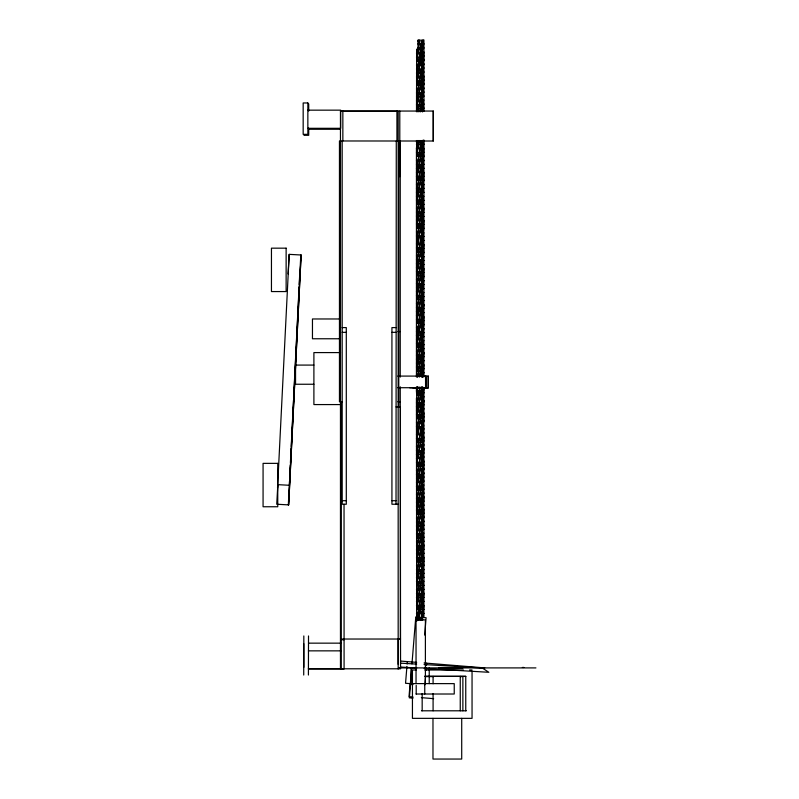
<?xml version="1.0" encoding="UTF-8"?>
<svg xmlns="http://www.w3.org/2000/svg" width="799" height="799" viewBox="0 0 799 799"><rect width="100%" height="100%" fill="white"/><g stroke="black" fill="none" stroke-linecap="round" stroke-linejoin="round"><path stroke-width="1.2" d="M308.414 668.993L344.089 668.993L344.039 504.239M398.172 664.349L398.172 111.251L340.464 111.251M417.258 49.188L417.258 61.114L417.507 58.127M418.656 39.95L418.566 49.977M422.102 140.584L421.133 152.499L418.057 172.374M423.36 111.131L423.32 100.105L423.071 103.111M423.32 376.798L423.32 364.763L423.071 367.78M421.972 620.404L422.012 611.455M423.32 617.407L423.32 605.372L423.071 608.379M277.533 488.059L289.188 254.362L300.794 254.981L289.428 485.283L277.832 484.653L276.734 504.239L288.659 504.888L301.113 255.001L288.659 504.888M288.339 504.868L289.498 481.218M289.628 478.731L290.297 465.038M290.427 462.541L291.096 448.848M291.226 446.361L292.694 416.489M292.814 414.002L293.493 400.299M293.613 397.812L295.89 351.76M296.01 349.263L296.689 335.57M296.809 333.083L299.086 287.021M299.206 284.534L299.695 274.576M396.024 504.239L396.274 140.974M416.499 111.77L416.659 49.188M417.947 49.977L418.047 39.95L418.257 41.957M416.439 377.018L416.439 148.534L417.068 140.584M416.659 96.869L422.112 65.089L422.531 49.188L416.659 84.954L422.531 84.954L422.531 96.869L420.204 111.77M422.321 59.126C424.649 75.985 418.167 92.195 416.659 108.794L422.531 108.794L422.691 111.77M423.919 88.07L423.919 100.105L422.202 100.105L424.139 84.065L423.919 76.045L422.202 76.045L424.139 60.005L423.919 51.985L422.202 51.985L423.919 39.95L423.919 51.985L422.202 64.01M417.837 111.77C420.354 98.357 424.129 84.814 422.321 71.041M423.919 64.01L423.919 76.045L422.202 88.07M422.222 111.77L422.321 94.881M423.979 111.131L423.919 100.105L422.381 111.131M416.659 192.239C418.167 175.64 424.649 159.43 422.321 142.572M422.321 154.487C424.649 171.356 418.167 187.565 416.659 204.164L422.531 204.164L422.321 190.252M424.139 140.205L423.919 148.224L422.202 160.249M422.321 166.412C424.649 183.271 418.167 199.48 416.659 216.08M423.919 184.309L423.919 196.344L422.202 196.344L424.139 180.304L423.919 172.284L422.202 172.284L424.139 156.244L423.919 148.224L422.202 148.224L423.51 140.205M423.919 160.249L423.919 172.284L422.202 184.309M422.321 202.177C424.649 219.036 418.167 235.246 416.659 251.845L422.531 251.845L422.741 255.82L422.112 267.735L416.659 299.525L422.531 299.525L422.321 285.623M416.659 263.77C418.167 247.171 424.649 230.961 422.321 214.092M423.919 280.559L423.919 292.584L422.202 292.584L424.139 276.544L423.919 268.524L422.202 268.524L424.139 252.484L423.919 244.464L422.202 244.464L424.139 228.424L423.919 220.404L422.202 220.404L423.919 208.379L423.919 196.344L422.202 208.379M422.321 226.017C424.649 242.876 418.167 259.086 416.659 275.685L422.531 275.685L422.112 291.585L416.659 323.365L422.531 323.365L422.531 335.29L416.659 371.056L422.531 371.056L422.741 377.018M423.919 208.379L423.919 220.404L422.202 232.439M416.659 287.61C418.167 271.011 424.649 254.801 422.321 237.932M423.919 232.439L423.919 244.464L422.202 256.499M416.659 311.45C418.167 294.851 424.649 278.641 422.321 261.782M416.659 621.392L416.439 398.871L417.657 386.946M423.919 256.499L423.919 268.524L422.202 280.559M422.321 297.538C424.649 314.406 418.167 330.616 416.659 347.215L422.531 347.215L422.321 333.303M416.659 359.131C418.167 342.531 424.649 326.322 422.321 309.463M423.919 328.679L423.919 340.704L422.202 340.704L424.139 324.664L423.919 316.644L422.202 316.644L423.919 304.619L423.919 292.584L422.202 304.619M423.919 304.619L423.919 316.644L422.202 328.679M422.321 345.228L422.531 359.131L419.595 377.018L421.592 363.106L422.012 349.203M421.822 377.018L422.741 367.081L422.321 357.143M423.919 376.798L423.919 364.763L422.202 364.763L423.919 352.739L423.919 340.704L422.202 352.739M423.919 352.739L423.919 364.763L422.202 376.798M416.659 430.661L422.112 398.871L422.741 386.946M422.321 392.908C424.649 409.777 418.167 425.987 416.659 442.576L422.531 442.576L422.741 446.551L422.112 458.476L416.659 490.266L422.531 490.266L422.321 476.354M416.659 454.501C418.167 437.902 424.649 421.692 422.321 404.833M423.919 473.038L423.919 485.073L422.202 485.073L424.139 469.033L423.919 461.013L422.202 461.013L423.919 448.978L423.919 436.953L422.202 436.953L424.139 420.913L423.919 412.893L422.202 412.893L423.919 400.858L423.919 388.833L422.202 388.833M422.321 416.748C424.649 433.617 418.167 449.827 416.659 466.416L422.531 466.416L422.741 470.391L422.112 482.316L416.659 514.107L422.531 514.107L422.112 529.997L416.659 561.787L422.531 561.787L422.531 573.712L416.659 609.467L422.531 609.467L422.581 620.404M423.919 400.858L423.919 412.893L422.202 424.918M416.659 478.341C418.167 461.742 424.649 445.532 422.321 428.673M423.919 424.918L423.919 436.953L422.202 448.978M416.659 502.181C418.167 485.582 424.649 469.373 422.321 452.514M423.919 448.978L423.919 461.013L422.202 473.038M422.321 488.279C424.649 505.138 418.167 521.347 416.659 537.947L422.531 537.947L422.321 524.034M416.659 549.872C418.167 533.273 424.649 517.063 422.321 500.194M423.919 521.158L423.919 533.193L422.202 533.193L424.139 517.153L423.919 509.133L422.202 509.133L423.919 497.098L423.919 485.073L422.202 497.098M423.919 497.098L423.919 509.133L422.202 521.158M422.321 535.959C424.649 552.828 418.167 569.038 416.659 585.627L422.531 585.627L422.321 571.724M416.659 597.552C418.167 580.953 424.649 564.743 422.321 547.884M423.919 569.288L423.919 581.312L422.202 581.312L424.139 565.273L423.919 557.253L422.202 557.253L423.919 545.228L423.919 533.193L422.202 545.228M423.919 545.228L423.919 557.253L422.202 569.288M422.321 583.64L422.531 597.552L418.576 620.404M420.993 620.404L422.741 605.502L422.321 595.565M423.919 617.407L423.919 605.372L422.202 605.372L423.919 593.347L423.919 581.312L422.202 593.347M423.919 593.347L423.919 605.372L422.202 617.407M288.089 273.947L289.188 254.362M406.921 666.426L405.552 683.265L412.933 683.864M407.12 664.019L407.31 661.612M410.356 683.664L411.665 667.584M411.964 663.879L415.78 616.908L416.469 616.958M409.468 696.788L410.466 684.473M424.688 635.045L426.097 617.737L422.272 617.427M424.838 684.833L425.527 676.413M426.017 670.401L426.207 667.994M426.406 665.587L426.596 663.18M418.816 49.977L418.986 47.97M417.507 81.967L417.258 84.954L417.587 69.054L420.564 49.188M421.922 49.188L417.817 78.991M417.507 105.818L417.258 108.794L417.587 92.904L421.133 69.054M421.592 65.089L421.762 63.101M423.32 39.95L422.242 49.977M423.071 54.991L423.32 51.985L422.641 71.031M421.592 88.929L421.762 86.941M417.587 140.584L417.258 156.474L417.507 153.498M423.071 79.051L423.32 76.045L422.641 95.091M417.507 177.338L417.258 180.314L417.587 164.424L421.133 140.584M417.507 201.178L417.258 204.164L417.258 192.239L419.755 173.363M421.592 160.449L421.762 158.462M423.071 151.231L423.32 148.224L422.641 167.271M417.507 225.018L417.258 228.005L417.587 212.105L421.133 188.264M421.592 184.289L421.762 182.302M423.071 175.291L423.32 172.284L422.641 191.331M417.507 248.869L417.258 251.845L417.587 235.955L421.133 212.105M421.592 208.139L421.762 206.152M423.071 199.351L423.32 196.344L422.521 216.399L424.139 216.399M417.507 272.709L417.258 275.685L417.587 259.795L421.133 235.955M421.592 231.98L421.762 229.992M423.071 223.41L423.32 220.404L422.521 240.459L424.139 240.459M417.507 296.549L417.258 299.525L417.587 283.635L421.133 259.795M421.592 255.82L421.762 253.832M423.071 247.47L423.32 244.464L422.521 264.519L424.139 264.519M417.507 320.389L417.258 323.365L417.587 307.475L421.133 283.635M421.592 279.66L421.762 277.672M423.071 271.53L423.32 268.524L422.641 287.57M417.507 344.229L417.258 347.215L417.258 335.29L419.755 316.414M421.592 303.5L421.762 301.513M423.071 295.59L423.32 292.584L422.641 311.63M417.507 368.069L417.258 371.056L417.587 355.156L421.133 331.315M421.592 327.34L421.762 325.353M423.071 319.65L423.32 316.644L422.641 335.7M417.507 391.919L417.258 394.896L417.088 386.946M421.592 351.19L421.762 349.203M423.071 343.72L423.32 340.704L422.641 359.76M417.507 415.76L417.258 418.736L417.587 402.846L419.924 386.946L416.659 406.821M421.592 375.031L421.762 373.043M417.507 439.6L417.258 442.576L417.587 426.686L420.564 406.821M421.592 398.871L421.762 396.883M423.071 391.84L423.32 388.833L422.641 407.88M417.507 463.44L417.258 466.416L417.587 450.526L421.133 426.686M421.592 422.711L421.762 420.723M423.071 415.899L423.32 412.893L422.521 432.938L424.139 432.938M417.507 487.28L417.258 490.266L417.258 478.341L419.755 459.465M421.592 446.551L421.762 444.564M423.071 439.959L423.24 437.952M417.507 511.12L417.258 514.107L417.587 498.206L420.404 479.34M421.592 470.391L421.762 468.404M423.071 464.019L423.32 461.013L422.521 481.058L424.139 481.058M417.507 534.97L417.258 537.947L417.587 522.057L421.133 498.206M421.592 494.241L421.762 492.254M423.071 488.079L423.32 485.073L422.641 504.119M417.507 558.811L417.258 561.787L417.587 545.897L421.133 522.057M421.592 518.082L421.762 516.094M423.071 512.139L423.32 509.133L422.641 528.179M417.507 582.651L417.258 585.627L417.587 569.737L420.564 549.872M421.592 541.922L421.762 539.934M423.071 536.199L423.32 533.193L422.641 552.239M417.507 606.491L417.258 609.467L417.587 593.577L421.133 569.737M421.592 565.762L421.762 563.774M417.338 620.404L419.755 602.516M423.071 560.259L423.32 557.253L422.641 576.299M421.592 589.602L421.762 587.615M423.071 584.319L423.32 581.312L422.641 600.359M421.592 613.442L421.762 611.455M418.257 49.977L419.765 39.95M416.659 73.029L420.813 49.188M416.659 168.399L421.522 140.584M416.659 239.92L422.531 204.164M416.659 335.29L422.531 299.525M422.531 347.215L417.368 377.018M423.919 388.833L422.202 400.858M416.659 526.022L422.531 490.266M416.659 573.712L422.531 537.947M416.758 620.404L422.531 585.627M422.641 143.211L422.991 140.205M422.761 154.237L422.242 158.252M422.761 178.297L422.242 182.312M422.761 202.357L422.242 206.372M422.761 346.726L422.242 350.731M422.761 370.786L422.242 374.791M422.761 394.846L422.242 398.851M422.761 563.265L422.242 567.28M422.761 587.325L422.242 591.34M422.761 611.385L422.242 615.4M417.817 55.151L418.626 49.188M417.817 102.831L421.592 77.004L422.012 63.101M417.817 198.202L421.592 172.374L422.012 158.462M417.817 222.042L421.592 196.214L422.012 182.302M417.817 245.882L421.592 220.055L422.012 206.152M417.817 269.722L421.592 243.895L422.012 229.992M417.817 341.253L421.592 315.425L422.012 301.513M417.817 365.093L421.592 339.265L422.012 325.353M417.817 377.018L421.133 355.156M417.817 388.933L418.057 386.946M417.817 412.773L421.592 386.946M417.817 508.144L421.592 482.316L422.012 468.404M417.817 531.984L421.592 506.157L422.012 492.254M417.817 555.824L421.592 529.997L422.012 516.094M417.817 579.674L421.592 553.837L422.012 539.934M419.445 43.965L420.024 39.95M422.242 62.002L422.521 60.005M418.197 111.77L421.133 92.904M422.242 86.062L422.521 84.065M422.242 110.122L422.521 108.125M418.057 148.534L419.265 140.584L416.659 156.474L422.531 156.474M420.564 168.399L421.133 164.424M422.242 230.432L422.521 228.424M422.242 254.491L422.521 252.484M418.057 291.585L421.592 267.735L422.012 253.832M422.242 278.551L422.521 276.544M418.057 315.425L421.592 291.585L422.012 277.672M420.564 311.45L421.133 307.475M422.242 302.611L422.521 300.604M422.242 326.671L422.521 324.664M420.703 405.822L421.133 402.846M418.057 434.636L421.592 410.786L422.012 396.883M422.242 422.911L422.521 420.913M418.057 458.476L421.592 434.636L422.012 420.723M420.564 454.501L421.133 450.526M422.242 446.971L422.521 444.973M418.057 482.316L421.592 458.476L422.012 444.564M420.564 478.341L421.133 474.366M422.242 471.04L422.521 469.033M422.242 495.1L422.521 493.093M422.242 519.16L422.521 517.153M420.703 548.873L421.133 545.897M422.242 543.22L422.521 541.213M418.057 601.527L421.592 577.687L422.012 563.774M420.564 597.552L421.133 593.577M420.703 620.404L421.133 617.417M422.112 386.946L416.659 418.736L422.531 418.736M420.334 49.977L421.952 39.95M420.084 111.77L421.922 96.869L422.012 86.941M419.924 172.374L420.404 169.388M419.924 315.425L420.404 312.439M419.924 458.476L420.404 455.49M419.924 601.527L420.404 598.541M418.786 620.404L421.592 601.527L422.012 587.615M418.376 49.188L416.659 61.114L422.531 61.114M420.174 49.977L422.202 39.95M397.852 668.643L400.559 667.475M398.172 668.643L400.559 667.904L535.929 667.904M417.837 43.965L424.139 43.965M417.837 47.97L424.139 47.97M416.439 53.163L422.741 53.163M422.571 55.99L424.139 55.99M416.439 57.138L422.741 57.138M421.812 60.005L424.139 60.005M421.952 64.01L424.169 64.01M416.439 65.089L422.741 65.089M422.252 68.025L424.139 68.025M416.439 69.054L421.522 69.054M421.782 69.054L422.741 69.054M422.521 72.03L424.139 72.03M416.419 73.029L422.771 73.029M416.439 77.004L422.741 77.004M422.571 80.05L424.139 80.05M416.439 80.979L422.741 80.979M421.812 84.065L424.139 84.065M421.952 88.07L424.169 88.07M416.439 88.929L422.741 88.929M422.252 92.085L424.139 92.085M416.439 92.904L421.522 92.904M421.782 92.904L422.741 92.904M422.521 96.09L424.139 96.09M422.771 96.869L416.479 96.869M416.439 100.844L422.741 100.844M422.571 104.11L424.139 104.11M416.439 104.819L422.741 104.819M421.812 108.125L424.139 108.125M307.855 110.162L340.674 110.162L340.674 128.309L307.855 128.309M308.714 129.268L340.324 129.268M422.521 144.21L424.139 144.21M416.419 144.559L422.771 144.559M416.439 148.534L422.741 148.534M422.571 152.229L424.139 152.229M416.439 152.499L422.741 152.499M421.812 156.244L424.139 156.244M421.952 160.249L424.169 160.249M416.439 160.449L422.741 160.449M422.252 164.264L424.139 164.264M416.439 164.424L422.741 164.424M422.521 168.269L424.139 168.269M416.419 168.399L422.771 168.399M416.439 172.374L422.741 172.374M422.571 176.289L424.139 176.289M416.439 176.349L422.741 176.349M424.139 180.304L416.659 180.314L421.522 152.499L422.741 140.584L416.439 140.584L416.659 144.559M416.439 184.289L424.169 184.309M416.439 188.264L424.139 188.324M416.419 192.239L422.771 192.239M422.521 192.329L424.139 192.329M416.439 196.214L422.741 196.214M416.439 200.189L422.741 200.189M422.571 200.349L424.139 200.349M421.812 204.364L424.139 204.364M416.439 208.139L422.741 208.139M421.952 208.379L424.169 208.379M416.439 212.105L421.522 212.105M421.782 212.105L422.741 212.105M422.252 212.384L424.139 212.384M416.419 216.08L422.771 216.08M416.439 220.055L422.741 220.055M416.439 224.03L422.741 224.03M422.571 224.419L424.139 224.419M422.531 228.005L416.659 228.005C418.167 211.405 424.649 195.196 422.321 178.337M421.812 228.424L424.139 228.424M416.439 231.98L422.741 231.98M416.439 235.955L421.522 235.955M421.782 235.955L422.741 235.955M422.252 236.444L424.139 236.444M416.439 243.895L422.741 243.895M416.439 247.87L422.741 247.87M422.571 248.479L424.139 248.479M421.812 252.484L424.139 252.484M416.439 255.82L422.741 255.82M421.952 256.499L424.169 256.499M416.439 259.795L421.522 259.795M421.782 259.795L422.741 259.795M422.252 260.504L424.139 260.504M416.419 263.77L422.771 263.77M416.439 267.735L422.741 267.735M416.439 271.71L422.741 271.71M422.571 272.539L424.139 272.539M421.812 276.544L424.139 276.544M416.439 279.66L422.741 279.66M421.952 280.559L424.169 280.559M416.439 283.635L422.741 283.635M422.252 284.564L424.139 284.564M422.771 287.61L416.479 287.61M422.521 288.579L424.139 288.579M416.439 291.585L422.741 291.585M416.439 295.55L422.741 295.55M422.571 296.599L424.139 296.599M421.812 300.604L424.139 300.604M416.439 303.5L422.741 303.5M421.952 304.619L424.169 304.619M416.439 307.475L422.741 307.475M422.252 308.624L424.139 308.624M416.419 311.45L422.771 311.45M422.521 312.639L424.139 312.639M416.439 315.425L422.741 315.425M339.595 318.971L312.459 318.971L312.459 338.766L339.595 338.766M416.439 319.4L422.741 319.4M422.571 320.659L424.139 320.659M421.812 324.664L424.139 324.664M416.439 327.34L422.741 327.34M342.172 327.59L346.297 327.59L346.297 504.239L342.202 504.239L342.172 140.974M396.274 327.59L391.929 327.59L391.929 504.239L398.172 504.239M421.952 328.679L424.169 328.679M416.439 331.315L422.741 331.315M397.952 331.555L400.239 331.555M342.202 332.344L346.297 332.344M391.929 332.344L396.024 332.344M422.252 332.684L424.139 332.684M416.419 335.29L422.771 335.29M422.521 336.699L424.139 336.699M416.439 339.265L422.741 339.265M416.439 343.24L422.741 343.24M422.571 344.719L424.139 344.719M421.812 348.724L424.139 348.724M416.439 351.19L422.741 351.19M340.534 352.589L313.897 352.589L313.897 404.574L340.534 404.574M421.952 352.739L424.169 352.739M416.439 355.156L422.741 355.156M422.252 356.744L424.139 356.744M416.419 359.131L422.771 359.131M422.521 360.758L424.139 360.758M416.439 363.106L422.741 363.106M313.897 365.083L295.55 365.083L295.55 384.249L313.897 384.249M416.439 367.081L422.741 367.081M422.571 368.778L424.139 368.778M421.812 372.783L424.139 372.783M416.439 375.031L422.741 375.031M397.782 376.089L428.394 376.089L428.394 387.715L397.742 387.715M409.707 387.765L425.697 387.765L425.667 376.089M416.239 388.204L412.674 387.715M422.132 388.204L428.124 388.204L428.124 376.089M416.439 386.946L416.439 390.921L422.741 390.921M422.571 392.838L424.139 392.838M422.531 394.896L416.659 394.896L416.439 390.921M421.812 396.853L424.139 396.853M416.439 398.871L422.741 398.871M421.952 400.858L424.169 400.858M342.202 401.777L339.455 401.777L339.455 140.974L433.338 141.014L433.338 111.051L340.464 111.051L340.464 668.793L400.559 668.793L400.239 386.796M397.852 401.767L400.239 401.767M416.439 402.846L421.522 402.846M421.782 402.846L422.741 402.846M422.252 404.873L424.139 404.873M416.419 406.821L422.771 406.821M396.024 406.911L400.409 406.911L400.409 639.33L398.172 639.02L398.172 668.793M422.521 408.878L424.139 408.878M416.439 410.786L422.741 410.786M416.439 414.761L422.741 414.761M422.571 416.898L424.139 416.898M421.812 420.913L424.139 420.913M416.439 422.711L422.741 422.711M416.439 426.686L422.741 426.686M422.252 428.933L424.139 428.933M416.439 434.636L422.741 434.636M416.439 438.601L422.741 438.601M422.571 440.958L424.139 440.958M421.812 444.973L424.139 444.973M416.439 446.551L422.741 446.551M421.952 448.978L424.169 448.978M416.439 450.526L422.741 450.526M422.252 452.993L424.139 452.993M416.419 454.501L422.771 454.501M424.139 456.998L422.521 456.998L423.36 437.952M416.439 458.476L422.741 458.476M416.439 462.451L422.741 462.451M422.571 465.018L424.139 465.018M421.812 469.033L424.139 469.033M416.439 470.391L422.741 470.391M421.952 473.038L424.169 473.038M416.439 474.366L422.741 474.366M422.252 477.053L424.139 477.053M422.771 478.341L416.479 478.341M416.439 482.316L422.741 482.316M416.439 486.291L422.741 486.291M422.571 489.078L424.139 489.078M421.812 493.093L424.139 493.093M416.439 494.241L422.741 494.241M421.952 497.098L424.169 497.098M416.439 498.206L422.741 498.206M342.202 500.703L346.297 500.703M391.929 500.703L396.024 500.703M422.252 501.113L424.139 501.113M416.419 502.181L422.771 502.181M422.521 505.118L424.139 505.118M416.439 506.157L422.741 506.157M416.439 510.132L422.741 510.132M422.571 513.138L424.139 513.138M421.812 517.153L424.139 517.153M416.439 518.082L422.741 518.082M421.952 521.158L424.169 521.158M416.439 522.057L421.522 522.057M421.782 522.057L422.741 522.057M422.252 525.173L424.139 525.173M416.419 526.022L422.771 526.022M422.521 529.178L424.139 529.178M416.439 529.997L422.741 529.997M416.439 533.972L422.741 533.972M422.571 537.198L424.139 537.198M421.812 541.213L424.139 541.213M416.439 541.922L422.741 541.922M421.952 545.228L424.169 545.228M416.439 545.897L421.522 545.897M421.782 545.897L422.741 545.897M422.252 549.233L424.139 549.233M416.419 549.872L422.771 549.872M422.521 553.248L424.139 553.248M416.439 553.837L422.741 553.837M416.439 557.812L422.741 557.812M422.571 561.268L424.139 561.268M421.812 565.273L424.139 565.273M416.439 565.762L422.741 565.762M421.952 569.288L424.169 569.288M416.439 569.737L422.741 569.737M422.252 573.292L424.139 573.292M416.419 573.712L422.771 573.712M422.521 577.307L424.139 577.307M416.439 577.687L422.741 577.687M416.439 581.652L422.741 581.652M422.571 585.327L424.139 585.327M421.812 589.332L424.139 589.332M416.439 589.602L422.741 589.602M421.952 593.347L424.169 593.347M416.439 593.577L422.741 593.577M422.252 597.352L424.139 597.352M416.419 597.552L422.771 597.552M422.521 601.367L424.139 601.367M416.439 601.527L422.741 601.527M416.439 605.502L422.741 605.502M422.571 609.387L424.139 609.387M416.439 613.442L424.139 613.392M416.439 617.417L422.741 617.417M341.233 639.03L400.559 639.03M341.293 639.739L344.089 639.739L344.089 639.05M308.514 643.155L341.333 643.155M308.414 650.855L341.233 650.855M522.366 667.455L523.894 667.455M308.414 668.653L341.373 668.653M416.159 669.991L412.434 669.991L412.434 718.351L472.049 718.351L472.049 671.23M424.858 669.991L463.36 669.991M469.562 669.991L472.049 669.991M424.668 676.294L465.757 676.294L465.757 710.8M424.668 676.403L465.837 676.403M425.098 676.593L433.627 676.593M460.434 676.593L462.871 676.593L462.871 710.8M416.039 694.011L454.241 694.011L454.241 683.634L411.125 683.594L411.125 667.904M421.443 710.8L466.316 710.8M438.921 667.904L462.981 667.934M400.559 663.16L416.649 664.109M424.079 664.548L482.256 667.984L488.838 672.289L424.179 668.463M400.559 667.065L416.728 668.014M400.559 661.063L416.659 662.371M424.089 662.97L484.753 667.904M412.883 684.673L410.017 684.443L409.018 696.748L413.083 697.078M421.373 697.657L433.627 698.656M409.208 697.817L413.033 698.126M422.321 82.966L422.531 84.954M422.321 106.806L422.531 108.794M422.321 249.857L422.531 251.845M422.321 273.697L422.531 275.685M422.321 321.388L422.531 323.365M422.321 369.068L422.531 371.056M422.321 440.589L422.531 442.576M422.321 464.439L422.531 466.416M422.321 512.119L422.531 514.107M422.321 559.799L422.531 561.787M422.321 607.49L422.531 609.467M422.012 373.043L422.102 377.018M461.712 718.351L461.712 759.05L432.978 759.05L432.978 718.351M460.254 676.403L460.254 710.8M433.198 111.051L433.198 141.014M433.088 676.403L433.088 683.774M433.088 693.602L433.088 710.8M429.233 667.904L429.233 683.594M426.077 376.089L426.057 387.715M425.547 376.089L425.567 387.715M425.388 683.594L425.388 619.874L416.039 619.874L416.039 683.594M424.758 683.634L424.758 694.011M422.172 693.542L422.172 710.8M417.088 89.917L417.088 91.905M417.088 232.968L417.088 234.956M417.088 256.809L417.088 258.796M417.088 280.649L417.088 282.636M417.088 399.86L417.088 401.847M417.088 423.7L417.088 425.687M417.088 542.911L417.088 544.898M417.088 566.751L417.088 568.738M416.199 685.372L416.199 694.011M400.239 140.974L400.239 377.128M399.79 111.051L399.79 176.689M398.781 140.974L398.781 406.911M396.933 111.051L396.933 141.014M342.851 111.051L342.851 141.014M341.293 401.777L341.233 668.993M308.714 103.93L308.714 111.041M308.714 128.19L308.714 135.311L304.029 135.311L304.029 134.661M308.514 635.954L308.414 675.035M303.82 635.954L303.82 667.335M303.73 643.644L303.73 675.035M307.855 102.961L303.171 102.961L303.171 134.342L307.855 134.342L307.855 102.961M286.132 248.169L271.45 248.169L271.45 291.565L286.132 291.565L286.132 248.169M277.752 463.36L263.071 463.36L263.071 506.756L277.752 506.756L277.752 463.36"/></g></svg>
